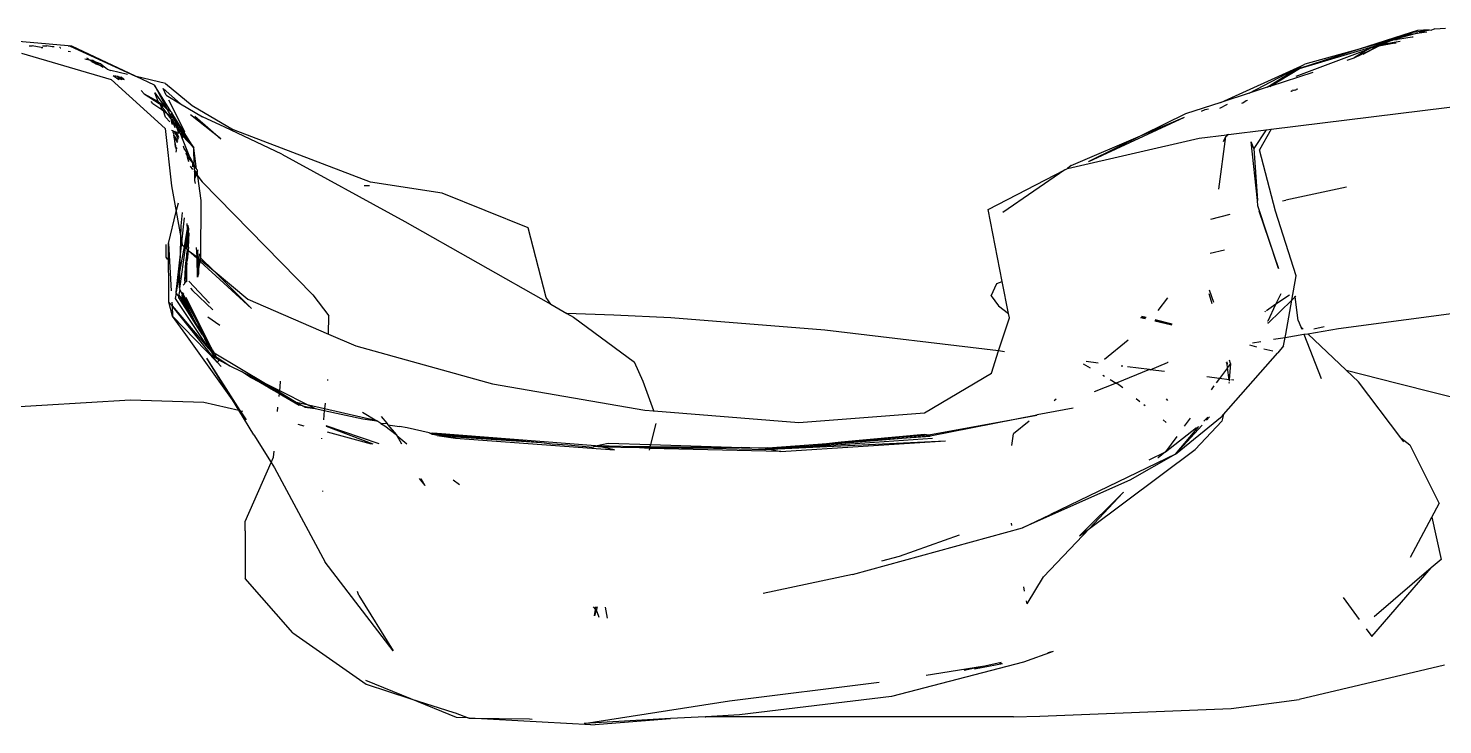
# Model space of a CAD drawing. Header units: millimetres. Extents: x -41292 to 298682, y -22072 to 33155.
# Drawn here: x 27254.7 to 27370.2, y -13218.3 to -13161.5 of the extents above; entities that cross this region are included whole.
import ezdxf

# ---------------------------------------------------------------- set-up
doc = ezdxf.new("R2010")
doc.units = ezdxf.units.MM

# ---------------------------------------------------------------- blocks, each defined once
blk = doc.blocks.new('rmfnasesx')
for p, q in [((54830.16, 2350.37), (54826.62, 2349.23)), ((54828.65, 2349.79), (54830.16, 2350.37)), ((54831.36, 2350.54), (54829.44, 2350.01)), ((54830.56, 2350.43), (54829.44, 2350.01)), ((54830.16, 2350.37), (54829.44, 2350.01)), ((54831.36, 2350.76), (54830.16, 2350.37)), ((54830.98, 2350.59), (54830.16, 2350.37)), ((54830.16, 2350.37), (54830.56, 2350.43)), ((54830.98, 2350.59), (54830.56, 2350.43)), ((54830.56, 2350.43), (54831.36, 2350.54)), ((54832.02, 2350.72), (54830.98, 2350.59)), ((54832.33, 2350.81), (54831.36, 2350.76)), ((54831.36, 2350.54), (54831.5, 2350.56)), ((54832.02, 2350.72), (54831.5, 2350.56)), ((54831.5, 2350.56), (54832.12, 2350.65)), ((54832.06, 2350.73), (54832.02, 2350.72)), ((54832.33, 2350.81), (54832.06, 2350.73)), ((54832.51, 2350.79), (54832.06, 2350.73)), ((54832.33, 2350.81), (54832.51, 2350.79)), ((54832.79, 2350.89), (54832.51, 2350.79)), ((54832.79, 2350.89), (54833.65, 2350.94)), ((54721.24, 2349.5), (54715.97, 2349.97)), ((54718.05, 2349.51), (54718.31, 2349.51)), ((54719.03, 2349.37), (54718.31, 2349.51)), ((54719.03, 2349.37), (54719.17, 2349.37)), ((54719.16, 2349.5), (54719.5, 2349.5)), ((54719.93, 2349.41), (54719.5, 2349.5)), ((54720.09, 2349.42), (54719.93, 2349.41)), ((54720.58, 2349.36), (54720.54, 2349.36)), ((54720.6, 2349.34), (54720.64, 2349.33)), ((54721.24, 2349.5), (54721.36, 2349.51)), ((54721.41, 2349.49), (54721.36, 2349.51)), ((54721.55, 2349.48), (54721.41, 2349.49)), ((54721.41, 2349.49), (54726.74, 2347.02)), ((54726.74, 2347.02), (54721.55, 2349.48)), ((54821.47, 2347.03), (54827.35, 2349.23)), ((54821.73, 2347.66), (54827.74, 2349.45)), ((54826.62, 2349.23), (54821.73, 2347.66)), ((54826.62, 2349.23), (54822.17, 2348.01)), ((54826.2, 2348.53), (54828.09, 2349.41)), ((54827.35, 2349.23), (54826.2, 2348.53)), ((54828.65, 2349.79), (54826.62, 2349.23)), ((54828.09, 2349.41), (54826.92, 2348.79)), ((54827.35, 2349.23), (54827.38, 2349.24)), ((54827.38, 2349.24), (54827.56, 2349.34)), ((54827.56, 2349.34), (54827.74, 2349.45)), ((54827.56, 2349.34), (54827.74, 2349.38)), ((54827.74, 2349.45), (54828.65, 2349.79)), ((54827.74, 2349.45), (54828.62, 2349.71)), ((54827.91, 2349.44), (54827.74, 2349.38)), ((54827.74, 2349.38), (54828.09, 2349.41)), ((54828.43, 2349.59), (54827.91, 2349.44)), ((54828.15, 2349.44), (54828.09, 2349.41)), ((54828.22, 2349.47), (54828.15, 2349.44)), ((54829.52, 2349.72), (54828.22, 2349.47)), ((54828.43, 2349.59), (54828.22, 2349.47)), ((54828.5, 2349.6), (54828.43, 2349.59)), ((54829.95, 2349.87), (54828.5, 2349.6)), ((54828.62, 2349.71), (54828.5, 2349.6)), ((54828.62, 2349.71), (54828.93, 2349.8)), ((54829.11, 2349.89), (54828.65, 2349.79)), ((54829.11, 2349.89), (54828.93, 2349.8)), ((54829.14, 2349.9), (54829.11, 2349.89)), ((54829.18, 2349.92), (54829.14, 2349.9)), ((54829.29, 2349.96), (54829.18, 2349.92)), ((54829.29, 2349.96), (54829.33, 2349.97)), ((54829.33, 2349.97), (54829.44, 2350.01)), ((54829.44, 2350.01), (54829.72, 2350.03)), ((54829.52, 2349.72), (54829.63, 2349.76)), ((54829.72, 2350.03), (54829.75, 2350.04)), ((54829.75, 2350.04), (54830.94, 2350.23)), ((54830.94, 2350.23), (54831.01, 2350.25)), ((54717.44, 2348.9), (54724.76, 2346.76)), ((54721.43, 2349.02), (54721.24, 2349.05)), ((54722.6, 2348.44), (54722.97, 2348.37)), ((54722.88, 2348.44), (54722.77, 2348.49)), ((54722.97, 2348.37), (54722.88, 2348.44)), ((54723.05, 2348.34), (54722.97, 2348.37)), ((54723.25, 2348.3), (54723.05, 2348.34)), ((54723.05, 2348.34), (54723.34, 2348.14)), ((54723.34, 2348.14), (54723.18, 2348.17)), ((54723.36, 2348.23), (54723.25, 2348.3)), ((54723.38, 2348.14), (54723.34, 2348.14)), ((54723.89, 2348.03), (54723.36, 2348.23)), ((54723.36, 2348.23), (54723.56, 2348.1)), ((54723.38, 2348.14), (54723.57, 2348)), ((54723.56, 2348.1), (54723.38, 2348.14)), ((54723.56, 2348.1), (54723.87, 2347.9)), ((54723.89, 2348.03), (54723.56, 2348.1)), ((54723.68, 2347.95), (54723.57, 2348)), ((54724.11, 2347.85), (54723.89, 2348.03)), ((54821.9, 2347.87), (54822.17, 2348.01)), ((54825.62, 2348.33), (54826.2, 2348.53)), ((54723.71, 2347.94), (54723.87, 2347.9)), ((54723.87, 2347.9), (54724.09, 2347.77)), ((54723.87, 2347.9), (54724.11, 2347.85)), ((54724.09, 2347.77), (54724.11, 2347.85)), ((54724.44, 2347.61), (54724.11, 2347.85)), ((54724.44, 2347.61), (54724.72, 2347.49)), ((54726.08, 2347.17), (54724.72, 2347.49)), ((54724.91, 2347.09), (54725.39, 2346.75)), ((54725.25, 2347.01), (54725.06, 2347.06)), ((54725.25, 2347.01), (54725.49, 2346.75)), ((54725.32, 2346.99), (54725.25, 2347.01)), ((54725.45, 2346.86), (54725.32, 2346.99)), ((54725.32, 2346.99), (54725.56, 2346.94)), ((54725.45, 2346.86), (54725.49, 2346.83)), ((54725.79, 2346.75), (54725.56, 2346.94)), ((54725.72, 2346.75), (54725.56, 2346.94)), ((54726.79, 2347), (54726.74, 2347.02)), ((54729.2, 2346.43), (54726.79, 2347)), ((54728.29, 2346.29), (54726.79, 2347)), ((54815.33, 2344.89), (54821.85, 2347.84)), ((54817.64, 2345.65), (54821.85, 2347.84)), ((54819.1, 2346.12), (54821.85, 2347.84)), ((54819.33, 2346.19), (54821.73, 2347.66)), ((54822.82, 2347.33), (54819.33, 2346.19)), ((54821.85, 2347.84), (54821.73, 2347.66)), ((54821.85, 2347.84), (54821.9, 2347.87)), ((54724.76, 2346.76), (54729.15, 2342.75)), ((54725.49, 2346.83), (54725.63, 2346.75)), ((54725.6, 2346.75), (54725.49, 2346.83)), ((54725.77, 2346.75), (54725.72, 2346.75)), ((54725.85, 2346.74), (54725.79, 2346.75)), ((54727.44, 2345.59), (54727.19, 2345.87)), ((54729.63, 2344.15), (54728.29, 2346.29)), ((54728.29, 2346.29), (54729.27, 2344.43)), ((54729, 2346.02), (54730.42, 2344.77)), ((54729.25, 2345.47), (54729, 2346.02)), ((54729.2, 2346.43), (54731.37, 2344.64)), ((54819.1, 2346.12), (54817.64, 2345.65)), ((54819.33, 2346.19), (54819.1, 2346.12)), ((54821.03, 2345.8), (54821.08, 2345.81)), ((54821.12, 2345.87), (54821.08, 2345.81)), ((54821.08, 2345.81), (54821.18, 2345.83)), ((54821.2, 2345.89), (54821.18, 2345.83)), ((54821.2, 2345.89), (54821.34, 2345.92)), ((54821.23, 2345.9), (54821.2, 2345.84)), ((54821.4, 2345.89), (54821.3, 2345.86)), ((54821.46, 2345.95), (54821.4, 2345.89)), ((54821.43, 2345.89), (54821.4, 2345.89)), ((54821.46, 2345.95), (54821.43, 2345.89)), ((54821.59, 2345.98), (54821.46, 2345.95)), ((54727.44, 2345.59), (54728.66, 2344.81)), ((54727.44, 2345.59), (54728.59, 2344.95)), ((54728.16, 2344.8), (54728.01, 2344.96)), ((54728.16, 2344.8), (54728.9, 2344.3)), ((54728.59, 2344.95), (54728.33, 2345.68)), ((54728.33, 2345.68), (54729.14, 2344.53)), ((54728.59, 2344.95), (54729.14, 2344.53)), ((54728.66, 2344.81), (54728.59, 2344.95)), ((54728.72, 2344.77), (54728.66, 2344.81)), ((54729.14, 2344.53), (54728.72, 2344.77)), ((54728.8, 2344.67), (54728.72, 2344.77)), ((54729.14, 2344.53), (54728.8, 2344.67)), ((54728.9, 2344.3), (54728.8, 2344.67)), ((54729.32, 2343.99), (54728.8, 2344.67)), ((54729.25, 2345.47), (54730.42, 2344.77)), ((54730.73, 2342.53), (54729.47, 2345.08)), ((54730.42, 2344.77), (54732.2, 2343.72)), ((54731.37, 2344.64), (54734.75, 2342.64)), ((54815.33, 2344.89), (54812.43, 2343.95)), ((54815.84, 2344.71), (54815.22, 2344.38)), ((54817.64, 2345.65), (54815.33, 2344.89)), ((54817.03, 2344.82), (54817.11, 2344.84)), ((54817.11, 2344.84), (54817.39, 2345.05)), ((54817.39, 2345.05), (54817.49, 2345.07)), ((54819.43, 2342.7), (54839.09, 2345.13)), ((54728.96, 2344.26), (54728.9, 2344.3)), ((54728.9, 2344.3), (54728.92, 2344.26)), ((54728.92, 2344.26), (54728.96, 2344.26)), ((54728.96, 2344.26), (54728.98, 2344.23)), ((54728.98, 2344.23), (54729.02, 2344.2)), ((54729.19, 2343.67), (54729.02, 2344.2)), ((54729.02, 2344.2), (54729.32, 2343.99)), ((54729.14, 2344.53), (54729.19, 2344.45)), ((54729.19, 2344.45), (54729.27, 2344.43)), ((54729.19, 2344.45), (54729.26, 2344.35)), ((54729.19, 2343.67), (54729.53, 2343.3)), ((54729.29, 2344.39), (54729.26, 2344.35)), ((54729.26, 2344.35), (54729.33, 2344.3)), ((54729.27, 2344.43), (54729.29, 2344.39)), ((54729.29, 2344.39), (54729.63, 2344.15)), ((54729.32, 2343.99), (54729.33, 2343.97)), ((54729.33, 2344.3), (54729.44, 2344.1)), ((54729.33, 2343.97), (54729.6, 2343.78)), ((54729.63, 2343.58), (54729.33, 2343.97)), ((54729.44, 2344.1), (54729.62, 2343.83)), ((54729.6, 2343.78), (54729.62, 2343.83)), ((54729.6, 2343.78), (54729.63, 2343.58)), ((54729.62, 2343.83), (54729.7, 2344)), ((54729.62, 2343.83), (54729.92, 2343.41)), ((54729.63, 2344.15), (54729.67, 2344.08)), ((54729.63, 2343.58), (54729.71, 2343.1)), ((54729.63, 2343.58), (54729.73, 2343.08)), ((54729.63, 2343.58), (54729.71, 2343.48)), ((54729.67, 2344.08), (54729.71, 2344.04)), ((54729.7, 2344), (54729.71, 2344.04)), ((54729.73, 2343.98), (54729.7, 2344)), ((54729.71, 2343.48), (54729.95, 2342.84)), ((54729.71, 2343.48), (54729.87, 2343.27)), ((54730.7, 2342.43), (54729.73, 2343.98)), ((54729.92, 2343.41), (54729.73, 2343.98)), ((54729.92, 2343.41), (54730.02, 2343.26)), ((54733.71, 2341.9), (54731.23, 2343.88)), ((54731.59, 2343.75), (54733.71, 2341.9)), ((54734.04, 2342.87), (54732.2, 2343.72)), ((54804.54, 2340.05), (54812.35, 2343.68)), ((54812.43, 2343.95), (54808.96, 2342.24)), ((54808.96, 2342.24), (54812.35, 2343.68)), ((54813.74, 2344.17), (54814.04, 2344.31)), ((54814.04, 2344.31), (54814.3, 2344.37)), ((54729.15, 2342.75), (54729.69, 2338.07)), ((54729.69, 2342.61), (54729.79, 2342.59)), ((54729.82, 2342.52), (54729.79, 2342.59)), ((54729.82, 2342.52), (54729.81, 2342.58)), ((54729.81, 2342.45), (54729.82, 2342.52)), ((54729.85, 2342.37), (54729.81, 2342.45)), ((54729.85, 2342.37), (54729.83, 2342.32)), ((54729.83, 2342.32), (54729.87, 2342.22)), ((54729.87, 2343.27), (54730.12, 2342.8)), ((54730.03, 2343.06), (54729.87, 2343.27)), ((54729.87, 2342.57), (54730.22, 2341.91)), ((54729.87, 2342.22), (54729.99, 2341.27)), ((54730.19, 2341.67), (54729.87, 2342.22)), ((54730.18, 2341.58), (54729.87, 2342.22)), ((54730.05, 2341.19), (54729.87, 2342.22)), ((54730.2, 2341.77), (54729.87, 2342.22)), ((54729.93, 2342.55), (54730.24, 2342.04)), ((54730.24, 2342.04), (54729.96, 2342.54)), ((54730.02, 2343.26), (54730.67, 2342.34)), ((54730.03, 2343.06), (54730.02, 2343.26)), ((54730.02, 2343.26), (54730.14, 2342.92)), ((54730.12, 2342.8), (54730.03, 2343.06)), ((54730.14, 2342.92), (54730.03, 2343.06)), ((54730.07, 2342.52), (54730.24, 2342.04)), ((54730.12, 2342.8), (54730.22, 2342.48)), ((54730.2, 2342.85), (54730.14, 2342.92)), ((54730.64, 2342.27), (54730.2, 2342.85)), ((54730.2, 2342.85), (54730.3, 2342.46)), ((54730.28, 2342.31), (54730.22, 2342.48)), ((54730.22, 2342.48), (54730.3, 2342.46)), ((54730.3, 2342.46), (54730.4, 2342.34)), ((54730.6, 2342.13), (54730.4, 2342.34)), ((54730.55, 2341.97), (54730.4, 2342.34)), ((54730.64, 2342.27), (54730.6, 2342.13)), ((54730.67, 2342.34), (54730.64, 2342.27)), ((54731.49, 2341.17), (54730.64, 2342.27)), ((54730.7, 2342.43), (54730.67, 2342.34)), ((54730.67, 2342.34), (54731.49, 2341.17)), ((54730.73, 2342.53), (54730.7, 2342.43)), ((54731.49, 2341.17), (54730.7, 2342.43)), ((54738.67, 2340.67), (54734.04, 2342.87)), ((54745.92, 2338.38), (54734.75, 2342.64)), ((54803.11, 2339.74), (54808.96, 2342.24)), ((54808.96, 2342.24), (54804.54, 2340.05)), ((54813.54, 2341.97), (54815.8, 2342.25)), ((54815.8, 2342.25), (54815.83, 2342.26)), ((54815.82, 2342.16), (54815.8, 2342.25)), ((54815.95, 2342.27), (54815.82, 2342.16)), ((54815.83, 2342.26), (54815.82, 2342.16)), ((54815.83, 2342.26), (54815.95, 2342.27)), ((54815.95, 2342.27), (54819.01, 2342.65)), ((54819.01, 2342.65), (54818.01, 2341.12)), ((54819.43, 2342.7), (54818.47, 2341.01)), ((54819.01, 2342.65), (54819.43, 2342.7)), ((54729.99, 2341.27), (54730.05, 2341.19)), ((54730.09, 2340.96), (54730.05, 2341.19)), ((54730.05, 2341.19), (54730.11, 2341.11)), ((54730.22, 2341.91), (54730.22, 2341.88)), ((54730.24, 2342.04), (54730.24, 2342.01)), ((54730.6, 2342.13), (54730.55, 2341.97)), ((54730.62, 2341.77), (54730.55, 2341.97)), ((54731.49, 2341.17), (54730.6, 2342.13)), ((54731.11, 2340.54), (54730.62, 2341.77)), ((54730.72, 2341.13), (54730.67, 2341.31)), ((54730.72, 2341.13), (54731.23, 2340.22)), ((54731.11, 2340.54), (54730.72, 2341.13)), ((54731.73, 2339.45), (54731.49, 2341.17)), ((54731.53, 2339.8), (54731.49, 2341.17)), ((54802.81, 2339.5), (54813.54, 2341.97)), ((54815.15, 2337.81), (54815.74, 2342.09)), ((54815.54, 2341.7), (54815.74, 2342.09)), ((54815.74, 2342.09), (54815.82, 2342.16)), ((54818.01, 2341.12), (54817.79, 2341.66)), ((54818.3, 2336.89), (54817.79, 2341.66)), ((54818.01, 2341.12), (54818.3, 2336.89)), ((54730.07, 2340.83), (54730.09, 2340.96)), ((54730.84, 2340.76), (54730.89, 2340.62)), ((54730.89, 2340.62), (54730.95, 2340.58)), ((54730.95, 2340.58), (54730.95, 2340.44)), ((54730.95, 2340.44), (54731.07, 2340.07)), ((54730.95, 2340.44), (54731.32, 2340.06)), ((54731.19, 2340.4), (54731.11, 2340.54)), ((54731.43, 2339.98), (54731.19, 2340.4)), ((54731.23, 2340.22), (54731.19, 2340.4)), ((54731.23, 2340.22), (54731.32, 2340.06)), ((54731.32, 2340.06), (54731.42, 2339.89)), ((54738.67, 2340.67), (54748.71, 2335.16)), ((54804.54, 2340.05), (54804.51, 2340.04)), ((54819.78, 2336.02), (54818.47, 2341.01)), ((54731.19, 2339.68), (54731.4, 2339.41)), ((54731.41, 2339.64), (54731.42, 2339.89)), ((54731.54, 2339.78), (54731.53, 2339.8)), ((54731.73, 2339.45), (54731.54, 2339.78)), ((54731.54, 2339.67), (54731.54, 2339.78)), ((54731.54, 2339.59), (54731.54, 2339.67)), ((54731.54, 2339.59), (54731.54, 2339.4)), ((54731.54, 2339.4), (54731.56, 2339.36)), ((54731.56, 2339.36), (54731.55, 2339.24)), ((54731.55, 2339.21), (54731.55, 2339.24)), ((54731.55, 2339.21), (54731.57, 2339.19)), ((54731.56, 2339.36), (54731.66, 2339.24)), ((54731.57, 2339.19), (54731.65, 2339.08)), ((54731.59, 2338.71), (54731.57, 2339.19)), ((54731.67, 2339.05), (54731.59, 2338.71)), ((54731.72, 2339), (54731.59, 2338.71)), ((54731.68, 2339.13), (54731.65, 2339.08)), ((54731.65, 2339.08), (54731.67, 2339.05)), ((54731.66, 2339.24), (54731.66, 2339.17)), ((54731.66, 2339.17), (54731.68, 2339.13)), ((54731.67, 2339.05), (54731.72, 2339)), ((54731.76, 2339.25), (54731.72, 2339)), ((54731.72, 2339), (54731.82, 2338.86)), ((54731.77, 2339.38), (54731.73, 2339.45)), ((54731.77, 2339.38), (54731.76, 2339.25)), ((54731.82, 2338.86), (54731.76, 2339.25)), ((54732.1, 2336.88), (54731.82, 2338.86)), ((54731.82, 2338.86), (54732.17, 2338.39)), ((54796.32, 2336.15), (54802.58, 2339.38)), ((54802.58, 2339.38), (54797.54, 2335.9)), ((54802.58, 2339.38), (54802.81, 2339.5)), ((54803.11, 2339.74), (54802.81, 2339.5)), ((54729.69, 2338.07), (54730.07, 2335.98)), ((54731.57, 2338.56), (54731.59, 2338.71)), ((54731.57, 2338.52), (54731.57, 2338.56)), ((54731.64, 2338.28), (54731.57, 2338.52)), ((54732.17, 2338.39), (54741.22, 2329.18)), ((54745.83, 2338.09), (54745.41, 2338.09)), ((54751.76, 2337.48), (54745.92, 2338.38)), ((54825.57, 2337.96), (54820.63, 2336.9)), ((54730.07, 2335.98), (54730.24, 2336.7)), ((54732.08, 2332.18), (54732.1, 2336.88)), ((54758.79, 2334.65), (54751.76, 2337.48)), ((54818.34, 2336.45), (54818.3, 2336.89)), ((54820.03, 2331.34), (54818.34, 2336.45)), ((54820.36, 2336.84), (54820.63, 2336.9)), ((54729.44, 2333.38), (54730.07, 2335.98)), ((54730.07, 2335.98), (54730.45, 2333.87)), ((54730.48, 2334.81), (54730.57, 2335.89)), ((54730.52, 2333.48), (54730.74, 2335.47)), ((54797.48, 2330.26), (54796.32, 2336.15)), ((54814.51, 2335.36), (54816.09, 2335.76)), ((54818.41, 2336.04), (54820.03, 2331.34)), ((54821.48, 2330.73), (54819.78, 2336.02)), ((54730.45, 2333.87), (54730.48, 2334.81)), ((54730.93, 2334.41), (54730.7, 2333.12)), ((54730.93, 2334.41), (54730.76, 2333.07)), ((54730.93, 2335), (54730.95, 2334.53)), ((54730.95, 2334.53), (54730.93, 2334.44)), ((54730.93, 2334.44), (54730.93, 2334.41)), ((54730.93, 2334.41), (54730.93, 2334.05)), ((54730.99, 2334.77), (54730.95, 2334.53)), ((54730.96, 2332.96), (54731.1, 2334.58)), ((54730.98, 2334.43), (54731.1, 2334.58)), ((54730.98, 2334.23), (54731.1, 2334.58)), ((54730.98, 2334.43), (54730.98, 2334.23)), ((54730.98, 2334.23), (54730.98, 2334.09)), ((54730.99, 2334.86), (54730.99, 2334.77)), ((54731, 2334.84), (54730.99, 2334.77)), ((54731.1, 2334.58), (54731.03, 2334.76)), ((54731.07, 2333.06), (54731.13, 2334.24)), ((54748.71, 2335.16), (54760.64, 2328.41)), ((54760.25, 2328.97), (54758.79, 2334.65)), ((54729.21, 2333.28), (54729.22, 2332.26)), ((54729.47, 2328.57), (54729.44, 2333.38)), ((54729.44, 2333.38), (54729.65, 2329.5)), ((54730.7, 2333.12), (54730.37, 2331.2)), ((54730.37, 2329.7), (54730.83, 2333.01)), ((54730.41, 2332.5), (54730.45, 2333.87)), ((54730.41, 2332.5), (54730.52, 2333.48)), ((54730.45, 2333.87), (54730.52, 2333.48)), ((54730.52, 2333.48), (54730.56, 2333.25)), ((54730.56, 2333.25), (54730.7, 2333.12)), ((54730.7, 2333.12), (54730.76, 2333.07)), ((54730.93, 2333.74), (54730.76, 2333.07)), ((54730.76, 2333.07), (54730.79, 2333.04)), ((54730.79, 2333.04), (54730.93, 2333.55)), ((54730.79, 2333.04), (54730.83, 2333.01)), ((54730.83, 2333.01), (54730.98, 2332.86)), ((54730.98, 2334.09), (54730.93, 2334.05)), ((54730.93, 2334.05), (54730.93, 2333.74)), ((54730.93, 2333.55), (54730.93, 2333.74)), ((54730.93, 2332.95), (54730.93, 2333.55)), ((54731.07, 2333.06), (54731.04, 2332.81)), ((54731.76, 2332.27), (54731.73, 2333.03)), ((54729.22, 2332.26), (54729.33, 2332.1)), ((54729.22, 2332.26), (54729.36, 2332.09)), ((54729.4, 2332.08), (54729.33, 2332.1)), ((54730.06, 2329.4), (54730.41, 2332.5)), ((54730.37, 2331.2), (54730.41, 2332.5)), ((54730.83, 2331.45), (54730.88, 2332.01)), ((54730.88, 2332.01), (54730.93, 2332.34)), ((54730.96, 2332.92), (54730.93, 2332.95)), ((54730.93, 2332.56), (54730.96, 2332.63)), ((54730.93, 2332.34), (54730.93, 2332.56)), ((54730.95, 2331.97), (54730.93, 2332.34)), ((54730.93, 2331.77), (54730.95, 2331.97)), ((54731.04, 2332.81), (54730.95, 2331.97)), ((54730.96, 2332.92), (54730.96, 2332.96)), ((54730.98, 2332.86), (54730.96, 2332.92)), ((54730.96, 2332.63), (54730.98, 2332.86)), ((54730.98, 2332.86), (54731.04, 2332.81)), ((54731.04, 2332.81), (54731.76, 2332.15)), ((54731.04, 2332.81), (54731.76, 2332.27)), ((54731.76, 2332.15), (54731.76, 2332.27)), ((54731.76, 2332.27), (54731.82, 2332.22)), ((54731.81, 2330.61), (54731.76, 2332.15)), ((54731.76, 2332.15), (54731.82, 2332.09)), ((54731.79, 2332.88), (54731.83, 2332.8)), ((54731.82, 2332.22), (54731.83, 2332.8)), ((54731.85, 2332.19), (54731.82, 2332.22)), ((54731.82, 2332.09), (54731.85, 2332.19)), ((54731.86, 2332.06), (54731.82, 2332.09)), ((54731.85, 2332.19), (54731.92, 2332.13)), ((54731.89, 2331.19), (54731.86, 2332.06)), ((54731.86, 2332.06), (54731.92, 2332)), ((54731.92, 2332), (54731.89, 2331.19)), ((54731.89, 2331.19), (54732.03, 2331.91)), ((54731.94, 2332.52), (54731.92, 2332.13)), ((54731.92, 2332.13), (54731.92, 2332)), ((54731.92, 2332.13), (54732.05, 2332.03)), ((54731.92, 2332), (54732.03, 2331.91)), ((54732.03, 2331.91), (54732.05, 2332.03)), ((54732.03, 2331.91), (54736.21, 2328.07)), ((54732.05, 2332.03), (54732.08, 2332.18)), ((54732.05, 2332.03), (54733.08, 2331.18)), ((54733.08, 2331.18), (54732.08, 2332.18)), ((54814.44, 2332.59), (54815.62, 2332.85)), ((54730.37, 2331.2), (54730.06, 2329.4)), ((54730.33, 2329.75), (54730.37, 2331.2)), ((54730.93, 2331.77), (54730.76, 2330.32)), ((54730.76, 2330.32), (54730.83, 2331.45)), ((54730.92, 2330.25), (54730.93, 2331.77)), ((54731.87, 2330.89), (54731.81, 2330.61)), ((54731.89, 2331.19), (54731.87, 2330.89)), ((54736.21, 2328.07), (54733.08, 2331.18)), ((54733.08, 2331.18), (54735.92, 2328.84)), ((54821.12, 2328.75), (54821.48, 2330.73)), ((54730.36, 2329.62), (54730.29, 2329.21)), ((54730.32, 2329.66), (54730.37, 2329.7)), ((54730.32, 2329.66), (54730.36, 2329.62)), ((54730.37, 2329.7), (54730.33, 2329.75)), ((54730.55, 2329.25), (54730.36, 2329.62)), ((54730.74, 2330.07), (54730.63, 2329.96)), ((54730.76, 2330.32), (54730.74, 2330.07)), ((54730.76, 2330.32), (54730.86, 2330.19)), ((54732.78, 2328.5), (54731.08, 2330.3)), ((54731.23, 2329.72), (54731.38, 2329.54)), ((54733.04, 2327.95), (54731.38, 2329.54)), ((54796.58, 2329.11), (54797.04, 2330.1)), ((54797.04, 2330.1), (54797.48, 2330.26)), ((54797.99, 2327.66), (54797.48, 2330.26)), ((54814.36, 2329.6), (54814.71, 2328.58)), ((54824.91, 2326.43), (54851.36, 2329.97)), ((54729.76, 2327.43), (54729.47, 2328.57)), ((54729.72, 2328.27), (54729.47, 2328.57)), ((54729.7, 2328.58), (54729.72, 2328.27)), ((54730.05, 2329.32), (54729.97, 2328.88)), ((54729.97, 2328.88), (54732.69, 2324.81)), ((54730.05, 2329.32), (54730.06, 2329.4)), ((54730.24, 2329.11), (54730.05, 2329.32)), ((54730.29, 2329.21), (54730.24, 2329.11)), ((54730.28, 2329.08), (54730.24, 2329.11)), ((54730.27, 2328.97), (54730.26, 2328.89)), ((54730.27, 2328.97), (54730.28, 2329.08)), ((54732.2, 2325.92), (54730.27, 2328.97)), ((54730.41, 2328.99), (54730.28, 2329.08)), ((54730.41, 2328.99), (54730.29, 2329.21)), ((54730.56, 2328.9), (54730.41, 2328.99)), ((54731.38, 2327.38), (54730.41, 2328.99)), ((54730.55, 2329.25), (54730.53, 2329.11)), ((54730.53, 2329.11), (54730.57, 2329.02)), ((54730.56, 2329.36), (54730.55, 2329.25)), ((54730.59, 2329.17), (54730.55, 2329.25)), ((54730.56, 2329.36), (54730.6, 2329.3)), ((54730.56, 2328.9), (54730.57, 2329.02)), ((54730.6, 2328.82), (54730.56, 2328.9)), ((54730.57, 2329.02), (54730.59, 2329.17)), ((54730.57, 2329.02), (54730.61, 2328.95)), ((54730.59, 2329.17), (54730.6, 2329.3)), ((54730.63, 2329.09), (54730.59, 2329.17)), ((54730.6, 2329.3), (54730.65, 2329.25)), ((54730.61, 2328.95), (54730.6, 2328.82)), ((54731.38, 2327.38), (54730.6, 2328.82)), ((54730.63, 2329.09), (54730.61, 2328.95)), ((54730.61, 2328.95), (54731.38, 2327.38)), ((54730.64, 2329.2), (54730.63, 2329.09)), ((54732.93, 2324.81), (54730.63, 2329.09)), ((54730.65, 2329.25), (54730.64, 2329.2)), ((54730.64, 2329.2), (54732.93, 2324.81)), ((54730.84, 2329), (54732.93, 2324.81)), ((54735.92, 2328.84), (54742.49, 2325.98)), ((54741.22, 2329.18), (54742.51, 2327.47)), ((54760.64, 2328.41), (54760.25, 2328.97)), ((54760.64, 2328.41), (54761.95, 2327.67)), ((54796.58, 2329.11), (54797.17, 2328.29)), ((54810.21, 2327.91), (54811, 2328.93)), ((54814.61, 2328.45), (54814.36, 2329.27)), ((54819.82, 2328.41), (54819.04, 2327.88)), ((54819.18, 2327.05), (54819.82, 2328.41)), ((54821.12, 2328.75), (54819.21, 2326.9)), ((54819.82, 2328.41), (54820.23, 2329.28)), ((54820.93, 2329.15), (54819.82, 2328.41)), ((54820.61, 2325.96), (54821.12, 2328.75)), ((54821.38, 2329.01), (54821.12, 2328.75)), ((54821.38, 2329.01), (54821.37, 2329.07)), ((54821.44, 2329.06), (54821.38, 2329.01)), ((54821.64, 2327.08), (54821.38, 2329.01)), ((54733.41, 2323.69), (54729.72, 2328.27)), ((54729.72, 2328.27), (54732.69, 2324.81)), ((54729.72, 2328.27), (54729.76, 2327.43)), ((54733.41, 2323.69), (54729.76, 2327.43)), ((54730.85, 2325.95), (54729.76, 2327.43)), ((54731.44, 2327.27), (54731.38, 2327.38)), ((54731.61, 2326.98), (54731.44, 2327.27)), ((54733.62, 2326.68), (54732.63, 2327.35)), ((54742.49, 2325.98), (54742.51, 2327.47)), ((54765.78, 2327.53), (54761.95, 2327.67)), ((54761.95, 2327.67), (54762.49, 2327.37)), ((54762.49, 2327.37), (54767.46, 2323.68)), ((54770.44, 2327.29), (54765.78, 2327.53)), ((54783, 2326.3), (54770.44, 2327.29)), ((54797.17, 2328.29), (54797.99, 2327.66)), ((54797.18, 2324.6), (54798.06, 2327.3)), ((54798.06, 2327.3), (54797.99, 2327.66)), ((54808.77, 2327.33), (54809.15, 2327.24)), ((54808.82, 2327.38), (54809.19, 2327.29)), ((54809.22, 2327.33), (54808.86, 2327.42)), ((54818.97, 2327.84), (54818.91, 2327.8)), ((54731.81, 2326.66), (54731.61, 2326.98)), ((54731.83, 2326.62), (54731.81, 2326.66)), ((54731.88, 2326.53), (54731.83, 2326.62)), ((54732.18, 2326.03), (54731.88, 2326.53)), ((54797.18, 2324.6), (54783, 2326.3)), ((54809.93, 2327.06), (54811.31, 2326.74)), ((54809.94, 2327.09), (54811.31, 2326.74)), ((54811.36, 2326.79), (54809.96, 2327.14)), ((54819.14, 2326.95), (54819.16, 2326.99)), ((54819.18, 2326.87), (54819.16, 2326.85)), ((54821.64, 2327.08), (54821.85, 2326.57)), ((54821.85, 2326.57), (54822.05, 2326.37)), ((54821.85, 2326.57), (54821.92, 2326.37)), ((54822.43, 2326.01), (54824.91, 2326.43)), ((54823.76, 2326.56), (54822.9, 2326.39)), ((54734.65, 2320.6), (54730.85, 2325.95)), ((54732.2, 2325.92), (54732.18, 2326.03)), ((54732.2, 2325.92), (54732.41, 2325.58)), ((54732.59, 2325.17), (54732.41, 2325.58)), ((54732.41, 2325.58), (54732.93, 2324.81)), ((54732.65, 2325.05), (54732.59, 2325.17)), ((54732.65, 2325.05), (54732.94, 2324.53)), ((54732.65, 2325.05), (54732.84, 2324.81)), ((54742.49, 2325.98), (54744.71, 2325.01)), ((54744.71, 2325.01), (54755.88, 2321.92)), ((54807.76, 2325.49), (54805.83, 2323.91)), ((54817.67, 2325.09), (54818.23, 2324.94)), ((54817.91, 2325.26), (54818.57, 2325.37)), ((54819.62, 2325.55), (54820.56, 2325.7)), ((54820.43, 2325.01), (54819.98, 2324.44)), ((54820.43, 2325.01), (54820.56, 2325.7)), ((54820.56, 2325.7), (54820.61, 2325.96)), ((54820.56, 2325.7), (54822.09, 2325.96)), ((54822.09, 2325.96), (54822.43, 2326.01)), ((54822.09, 2325.96), (54823.52, 2322.34)), ((54822.43, 2326.01), (54825.56, 2323.03)), ((54735.27, 2319.73), (54732.57, 2324)), ((54734.65, 2320.6), (54732.57, 2324)), ((54732.69, 2324.81), (54732.94, 2324.53)), ((54732.84, 2324.81), (54733.12, 2324.47)), ((54733, 2324.7), (54732.93, 2324.81)), ((54732.94, 2324.53), (54733.08, 2324.36)), ((54732.94, 2324.53), (54733.06, 2324.28)), ((54733, 2324.7), (54733.12, 2324.47)), ((54733.08, 2324.36), (54733.06, 2324.28)), ((54733.06, 2324.28), (54733.18, 2324.09)), ((54733.06, 2324.28), (54733.18, 2324.21)), ((54733.12, 2324.47), (54733.08, 2324.36)), ((54733.08, 2324.36), (54733.12, 2324.32)), ((54733.12, 2324.47), (54733.16, 2324.44)), ((54733.12, 2324.32), (54733.18, 2324.21)), ((54733.16, 2324.44), (54737.34, 2321.93)), ((54733.16, 2324.44), (54733.33, 2324.13)), ((54733.18, 2324.21), (54733.2, 2324.17)), ((54733.18, 2324.09), (54733.2, 2324.17)), ((54733.18, 2324.09), (54733.43, 2323.95)), ((54733.2, 2324.17), (54733.24, 2324.18)), ((54733.24, 2324.18), (54733.29, 2324.12)), ((54733.29, 2324.12), (54733.33, 2324.13)), ((54733.33, 2324.13), (54733.36, 2324.07)), ((54733.36, 2324.07), (54733.4, 2324.06)), ((54733.4, 2324.06), (54734.43, 2323.39)), ((54733.4, 2324.06), (54733.43, 2323.95)), ((54733.53, 2323.84), (54733.41, 2323.69)), ((54733.43, 2323.95), (54733.46, 2323.94)), ((54733.46, 2323.94), (54733.53, 2323.84)), ((54733.46, 2323.94), (54734.43, 2323.39)), ((54734.43, 2323.39), (54733.53, 2323.84)), ((54796.59, 2322.79), (54797.18, 2324.6)), ((54797.67, 2324.54), (54797.18, 2324.6)), ((54815.53, 2319.4), (54819.98, 2324.44)), ((54816.11, 2323.58), (54816.02, 2323.86)), ((54818.83, 2324.78), (54819.55, 2324.6)), ((54733.41, 2323.69), (54733.73, 2323.33)), ((54734.43, 2323.39), (54735.39, 2322.91)), ((54736.13, 2322.43), (54735.39, 2322.91)), ((54735.39, 2322.91), (54736.09, 2322.56)), ((54768.17, 2322.11), (54767.46, 2323.68)), ((54791.13, 2319.54), (54796.59, 2322.79)), ((54804.07, 2323.56), (54804.66, 2323.22)), ((54805.32, 2323.61), (54804.34, 2323.73)), ((54805.69, 2322.62), (54805.83, 2322.53)), ((54809.5, 2323.08), (54806.78, 2321.98)), ((54807.31, 2323.36), (54807.18, 2323.37)), ((54809.5, 2323.08), (54807.7, 2323.31)), ((54809.55, 2323.07), (54809.5, 2323.08)), ((54809.55, 2323.07), (54810.97, 2323.67)), ((54810.72, 2322.93), (54809.55, 2323.07)), ((54811.01, 2323.65), (54810.97, 2323.67)), ((54815.85, 2323.22), (54815.21, 2322.36)), ((54815.83, 2323.51), (54815.77, 2323.67)), ((54815.8, 2323.7), (54815.83, 2323.51)), ((54815.87, 2323.25), (54815.83, 2323.51)), ((54815.85, 2323.22), (54815.87, 2323.25)), ((54816.01, 2322.23), (54815.85, 2323.22)), ((54816.11, 2323.58), (54815.87, 2323.25)), ((54816.11, 2323.58), (54816.01, 2322.23)), ((54825.56, 2323.03), (54829.71, 2321.96)), ((54825.56, 2323.03), (54826.56, 2322.08)), ((54736.09, 2322.56), (54737.34, 2321.93)), ((54736.09, 2322.56), (54738.47, 2321.2)), ((54736.09, 2322.56), (54736.61, 2322.2)), ((54736.61, 2322.2), (54736.13, 2322.43)), ((54737.6, 2321.63), (54736.61, 2322.2)), ((54737.34, 2321.93), (54738.47, 2321.25)), ((54737.34, 2321.93), (54738.48, 2321.36)), ((54737.6, 2321.63), (54738.46, 2321.12)), ((54738.47, 2321.2), (54737.6, 2321.63)), ((54738.53, 2321.66), (54738.48, 2321.36)), ((54738.55, 2322.13), (54738.53, 2321.66)), ((54742.41, 2322.28), (54742.4, 2322.2)), ((54755.88, 2321.92), (54768.3, 2319.76)), ((54769.03, 2319.7), (54768.17, 2322.11)), ((54806.78, 2321.98), (54804.99, 2321.27)), ((54806.3, 2322.26), (54806.78, 2321.98)), ((54806.78, 2321.98), (54806.89, 2321.91)), ((54807.32, 2321.58), (54806.89, 2321.91)), ((54815.21, 2322.36), (54814.18, 2322.49)), ((54814.76, 2321.74), (54814.53, 2321.43)), ((54815.21, 2322.36), (54814.94, 2321.99)), ((54816.01, 2322.23), (54815.21, 2322.36)), ((54815.99, 2322.03), (54815.98, 2321.93)), ((54816.01, 2322.23), (54816, 2322.14)), ((54816.08, 2322.25), (54816.01, 2322.23)), ((54816.39, 2322.22), (54816.2, 2322.23)), ((54830, 2317.51), (54826.56, 2322.08)), ((54829.71, 2321.96), (54848.42, 2317.24)), ((54714.83, 2319.92), (54726.34, 2320.61)), ((54726.34, 2320.61), (54732.33, 2320.41)), ((54732.33, 2320.41), (54735.17, 2319.76)), ((54735.17, 2319.76), (54734.65, 2320.6)), ((54735.27, 2319.73), (54734.65, 2320.6)), ((54738.46, 2321.12), (54738.44, 2320.87)), ((54738.47, 2321.2), (54738.46, 2321.12)), ((54738.46, 2321.12), (54740.11, 2320.18)), ((54738.48, 2321.36), (54738.47, 2321.25)), ((54738.47, 2321.25), (54739.84, 2320.43)), ((54738.47, 2321.25), (54738.47, 2321.2)), ((54738.47, 2321.2), (54739.84, 2320.43)), ((54738.48, 2321.36), (54740.85, 2320.17)), ((54739.84, 2320.43), (54739.89, 2320.4)), ((54739.89, 2320.4), (54740.11, 2320.18)), ((54740.38, 2320.12), (54739.89, 2320.4)), ((54740.85, 2320.17), (54739.89, 2320.4)), ((54742.21, 2320.33), (54742.16, 2319.87)), ((54801.87, 2320.67), (54801.71, 2320.54)), ((54808.72, 2320.46), (54808.42, 2320.7)), ((54810.86, 2320.69), (54810.96, 2320.56)), ((54736.4, 2317.74), (54735.17, 2319.76)), ((54735.17, 2319.76), (54735.27, 2319.73)), ((54735.27, 2319.73), (54735.32, 2319.72)), ((54735.32, 2319.72), (54735.51, 2319.68)), ((54735.8, 2318.99), (54735.32, 2319.72)), ((54738.33, 2319.67), (54738.36, 2320.02)), ((54740.38, 2320.12), (54740.11, 2320.18)), ((54740.57, 2320.02), (54740.38, 2320.12)), ((54740.38, 2320.12), (54741.39, 2319.9)), ((54740.57, 2320.02), (54741.39, 2319.9)), ((54740.85, 2320.17), (54741.39, 2319.9)), ((54742.16, 2319.87), (54740.85, 2320.17)), ((54741.39, 2319.9), (54741.53, 2319.87)), ((54741.53, 2319.87), (54742.15, 2319.74)), ((54742.15, 2319.74), (54742.07, 2318.97)), ((54742.16, 2319.87), (54742.15, 2319.74)), ((54742.15, 2319.74), (54745.29, 2319.05)), ((54746.44, 2318.89), (54742.16, 2319.87)), ((54745.26, 2319.61), (54746.44, 2318.89)), ((54746.78, 2319.25), (54747.24, 2318.71)), ((54768.3, 2319.76), (54769.03, 2319.7)), ((54769.05, 2319.65), (54769.03, 2319.7)), ((54769.03, 2319.7), (54780.87, 2318.76)), ((54780.87, 2318.76), (54791.13, 2319.54)), ((54791.49, 2317.75), (54800.29, 2319.37)), ((54800.29, 2319.37), (54791.6, 2317.64)), ((54800.34, 2319.42), (54800.29, 2319.37)), ((54800.34, 2319.42), (54803.27, 2319.97)), ((54809.15, 2320.12), (54809.04, 2320.2)), ((54811.63, 2316.17), (54815.42, 2319.27)), ((54814.25, 2319.2), (54813.94, 2318.88)), ((54814.4, 2319.21), (54814.15, 2318.94)), ((54815.53, 2319.4), (54815.41, 2318.88)), ((54815.42, 2319.27), (54815.53, 2319.4)), ((54739.99, 2318.63), (54740.49, 2318.49)), ((54746.63, 2317.03), (54742.3, 2318.49)), ((54742.31, 2318.45), (54746.11, 2317.03)), ((54742.38, 2317.99), (54745.97, 2317.03)), ((54745.29, 2319.05), (54746.44, 2318.89)), ((54746.76, 2318.69), (54746.44, 2318.89)), ((54746.76, 2318.69), (54747.24, 2318.71)), ((54746.76, 2318.69), (54747.09, 2318.49)), ((54747.09, 2318.49), (54748.02, 2317.78)), ((54747.24, 2318.71), (54747.34, 2318.58)), ((54747.34, 2318.58), (54748.02, 2317.78)), ((54747.34, 2318.58), (54748.29, 2318.43)), ((54748.9, 2318.32), (54748.29, 2318.43)), ((54750.71, 2317.91), (54748.9, 2318.32)), ((54769.21, 2318.68), (54768.77, 2316.96)), ((54799.68, 2318.88), (54798.4, 2317.83)), ((54810.87, 2318.75), (54810.6, 2318.97)), ((54810.79, 2316.37), (54813.32, 2318.34)), ((54813.8, 2318.55), (54811.63, 2316.17)), ((54811.63, 2316.17), (54813.51, 2318.42)), ((54812.81, 2319.11), (54812.33, 2318.46)), ((54815.41, 2318.88), (54813.23, 2316.55)), ((54736.4, 2317.74), (54737.82, 2315.5)), ((54741.92, 2317.48), (54741.91, 2317.43)), ((54748.02, 2317.78), (54748.06, 2317.69)), ((54748.06, 2317.69), (54748.44, 2317.02)), ((54748.06, 2317.69), (54748.88, 2317.02)), ((54750.92, 2317.82), (54750.71, 2317.91)), ((54750.71, 2317.91), (54751, 2317.88)), ((54751.37, 2317.7), (54750.92, 2317.82)), ((54750.92, 2317.82), (54751.48, 2317.77)), ((54764.28, 2316.85), (54751, 2317.88)), ((54751, 2317.88), (54759.88, 2317.12)), ((54751.48, 2317.77), (54751, 2317.88)), ((54751.37, 2317.7), (54752.86, 2317.49)), ((54751.37, 2317.7), (54752.08, 2317.65)), ((54751.48, 2317.77), (54751.53, 2317.77)), ((54751.53, 2317.77), (54759.88, 2317.12)), ((54752.08, 2317.65), (54751.53, 2317.77)), ((54752.08, 2317.65), (54759.88, 2317.12)), ((54752.86, 2317.49), (54752.08, 2317.65)), ((54752.86, 2317.49), (54765.83, 2316.53)), ((54759.88, 2317.12), (54760.74, 2317.03)), ((54760.74, 2317.03), (54762.02, 2316.94)), ((54762.02, 2316.94), (54764.07, 2316.76)), ((54764.14, 2316.79), (54764.28, 2316.85)), ((54764.28, 2316.85), (54765.31, 2317.08)), ((54764.28, 2316.85), (54768.73, 2316.81)), ((54768.72, 2316.75), (54764.28, 2316.85)), ((54765.31, 2317.08), (54768.77, 2316.96)), ((54768.77, 2316.96), (54768.73, 2316.81)), ((54768.77, 2316.96), (54776.19, 2316.72)), ((54778.34, 2316.7), (54781.7, 2316.94)), ((54778.54, 2316.65), (54781.7, 2316.94)), ((54791.6, 2317.64), (54779.15, 2316.61)), ((54779.15, 2316.61), (54791.79, 2317.47)), ((54779.15, 2316.61), (54792.84, 2317.26)), ((54779.42, 2316.39), (54792.84, 2317.26)), ((54781.7, 2316.94), (54783.13, 2317.04)), ((54783.13, 2317.04), (54791.6, 2317.64)), ((54783.13, 2317.04), (54784.34, 2317.18)), ((54784.34, 2317.18), (54791.12, 2317.8)), ((54784.34, 2317.18), (54791.49, 2317.75)), ((54791.12, 2317.8), (54791.49, 2317.75)), ((54791.49, 2317.75), (54791.6, 2317.64)), ((54798.25, 2316.88), (54798.4, 2317.83)), ((54811.72, 2317.62), (54810.79, 2316.37)), ((54830, 2317.51), (54830.75, 2316.93)), ((54830.26, 2317.17), (54830, 2317.51)), ((54830.75, 2316.93), (54833.13, 2312.16)), ((54737.82, 2315.5), (54738.01, 2315.93)), ((54738.01, 2315.93), (54738.05, 2316.41)), ((54764.07, 2316.76), (54764.14, 2316.79)), ((54764.8, 2316.74), (54764.14, 2316.79)), ((54765.83, 2316.53), (54764.8, 2316.74)), ((54767.86, 2316.7), (54764.8, 2316.74)), ((54768.69, 2316.64), (54767.86, 2316.7)), ((54768.7, 2316.69), (54767.86, 2316.7)), ((54768.69, 2316.64), (54768.65, 2316.5)), ((54768.7, 2316.69), (54768.69, 2316.64)), ((54779.42, 2316.39), (54768.69, 2316.64)), ((54768.72, 2316.75), (54768.7, 2316.69)), ((54773.92, 2316.63), (54768.7, 2316.69)), ((54768.73, 2316.81), (54768.72, 2316.75)), ((54773.92, 2316.63), (54768.72, 2316.75)), ((54768.73, 2316.81), (54776.19, 2316.72)), ((54778.11, 2316.54), (54773.92, 2316.63)), ((54776.19, 2316.72), (54778.34, 2316.7)), ((54778.27, 2316.65), (54776.19, 2316.72)), ((54778.11, 2316.54), (54778.17, 2316.58)), ((54778.17, 2316.58), (54778.27, 2316.65)), ((54778.17, 2316.58), (54778.46, 2316.57)), ((54778.27, 2316.65), (54778.34, 2316.7)), ((54778.54, 2316.65), (54778.27, 2316.65)), ((54778.54, 2316.65), (54778.34, 2316.7)), ((54778.46, 2316.57), (54778.49, 2316.57)), ((54778.49, 2316.57), (54779.08, 2316.61)), ((54778.49, 2316.57), (54779.42, 2316.39)), ((54779.08, 2316.61), (54779.15, 2316.61)), ((54811.63, 2316.17), (54801.41, 2311.25)), ((54804.59, 2310.11), (54813.23, 2316.55)), ((54811.63, 2316.17), (54807.89, 2314.05)), ((54809.46, 2315.72), (54810.79, 2316.37)), ((54810.2, 2315.88), (54810.17, 2315.87)), ((54810.79, 2316.37), (54810.2, 2315.88)), ((54735.68, 2310.68), (54737.82, 2315.5)), ((54737.82, 2315.5), (54738.08, 2315.07)), ((54738.08, 2315.07), (54742.23, 2307.37)), ((54749.9, 2314.19), (54750.35, 2313.62)), ((54750.03, 2314.18), (54750.35, 2313.62)), ((54753.18, 2313.66), (54752.67, 2314.05)), ((54807.89, 2314.05), (54799.13, 2310.16)), ((54742.04, 2313.12), (54742.02, 2313.19)), ((54807.32, 2313.01), (54803.78, 2309.51)), ((54807.32, 2313.01), (54804.59, 2310.11)), ((54807.38, 2313.05), (54807.32, 2313.01)), ((54799.13, 2310.16), (54801.41, 2311.25)), ((54832.53, 2311.04), (54833.13, 2312.16)), ((54735.68, 2309.92), (54735.68, 2310.68)), ((54735.68, 2309.92), (54735.68, 2306.02)), ((54785.25, 2306.35), (54799.13, 2310.16)), ((54798.27, 2310.36), (54798.23, 2310.54)), ((54804.59, 2310.11), (54800.84, 2306.17)), ((54803.78, 2309.51), (54804.59, 2310.11)), ((54830.8, 2307.77), (54832.53, 2311.04)), ((54832.53, 2311.04), (54833.29, 2307.59)), ((54789.08, 2307.86), (54794, 2309.6)), ((54787.65, 2307.47), (54789.08, 2307.86)), ((54833.29, 2307.59), (54832.49, 2306.9)), ((54747.78, 2300.11), (54742.23, 2307.37)), ((54827.64, 2301.29), (54832.49, 2306.9)), ((54832.49, 2306.9), (54827.84, 2302.91)), ((54739.57, 2301.58), (54735.68, 2306.02)), ((54785.25, 2306.35), (54777.97, 2304.8)), ((54799.3, 2304.98), (54799.23, 2305.36)), ((54799.5, 2303.95), (54800.84, 2306.17)), ((54744.97, 2304.65), (54744.86, 2304.96)), ((54744.97, 2304.65), (54747.78, 2300.11)), ((54799.5, 2303.95), (54799.45, 2304.2)), ((54825.29, 2304.47), (54826.61, 2302.69)), ((54764.09, 2303.71), (54764.27, 2303.49)), ((54764.21, 2302.99), (54764.27, 2303.49)), ((54764.34, 2303.41), (54764.21, 2302.99)), ((54764.27, 2303.49), (54764.3, 2303.71)), ((54764.27, 2303.49), (54764.34, 2303.41)), ((54764.43, 2303.71), (54764.34, 2303.41)), ((54764.34, 2303.41), (54764.4, 2303.34)), ((54764.4, 2303.34), (54764.55, 2302.88)), ((54765.26, 2302.79), (54765.11, 2303.7)), ((54827.18, 2301.92), (54827.64, 2301.29)), ((54739.57, 2301.58), (54745.56, 2297.41)), ((54801.63, 2300.06), (54799.2, 2299.2)), ((54801.63, 2300.06), (54801.19, 2299.96)), ((54799.2, 2299.2), (54788.43, 2296.4)), ((54795.88, 2298.84), (54791.28, 2298.1)), ((54795.88, 2298.84), (54794.36, 2298.52)), ((54797.49, 2299.05), (54795.21, 2298.64)), ((54796.05, 2298.87), (54795.88, 2298.84)), ((54797.4, 2299.16), (54796.05, 2298.87)), ((54797.45, 2299.1), (54797.25, 2299.06)), ((54833.57, 2298.95), (54821.71, 2296.16)), ((54749.2, 2296.21), (54745.53, 2297.69)), ((54745.56, 2297.41), (54749.2, 2296.21)), ((54775.21, 2296.04), (54787.44, 2297.57)), ((54752.95, 2294.68), (54749.2, 2296.21)), ((54749.2, 2296.21), (54752.71, 2295.09)), ((54788.43, 2296.4), (54776.03, 2294.9)), ((54816.17, 2295.42), (54821.71, 2296.16)), ((54752.71, 2295.09), (54752.82, 2295.05)), ((54752.82, 2295.05), (54753.88, 2294.66)), ((54763.37, 2294.19), (54775.21, 2296.04)), ((54776.03, 2294.9), (54773.29, 2294.74)), ((54800.55, 2294.8), (54816.17, 2295.42)), ((54753.88, 2294.66), (54752.95, 2294.68)), ((54753.88, 2294.66), (54753.96, 2294.64)), ((54753.96, 2294.64), (54758.89, 2294.56)), ((54763.91, 2294.09), (54753.96, 2294.64)), ((54758.89, 2294.56), (54759.11, 2294.54)), ((54770.41, 2294.59), (54763.37, 2294.19)), ((54763.91, 2294.09), (54770.41, 2294.59)), ((54773.22, 2294.74), (54770.41, 2294.59)), ((54773.22, 2294.74), (54773.29, 2294.74)), ((54798.39, 2294.73), (54773.29, 2294.74)), ((54798.39, 2294.73), (54800.55, 2294.8))]:
    blk.add_line(p, q)

msp = doc.modelspace()

# ---------------------------------------------------------------- block references
msp.add_blockref('rmfnasesx', (-27463.27, -15512.43))

doc.saveas('drawing.dxf')
